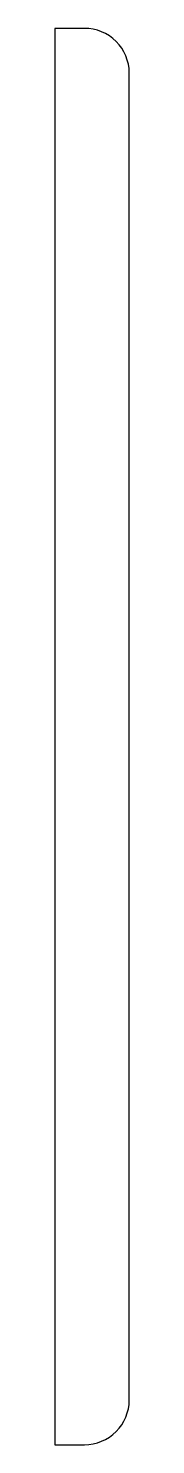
# Model space of a CAD drawing. Extents: x 39 to 64, y 22 to 497.
import ezdxf

# ---------------------------------------------------------------- set-up
doc = ezdxf.new("R2010")
doc.units = 0
doc.layers.get('0').update_dxf_attribs({"linetype": 'CONTINUOUS'})

msp = doc.modelspace()

# ---------------------------------------------------------------- linework, layer by layer
msp.add_lwpolyline([(39.28, 21.94), (49.28, 21.94, 0.414214), (64.28, 36.94), (64.28, 481.94, 0.414214), (49.28, 496.94), (39.28, 496.94)], format="xyb", close=True)

doc.saveas('drawing.dxf')
